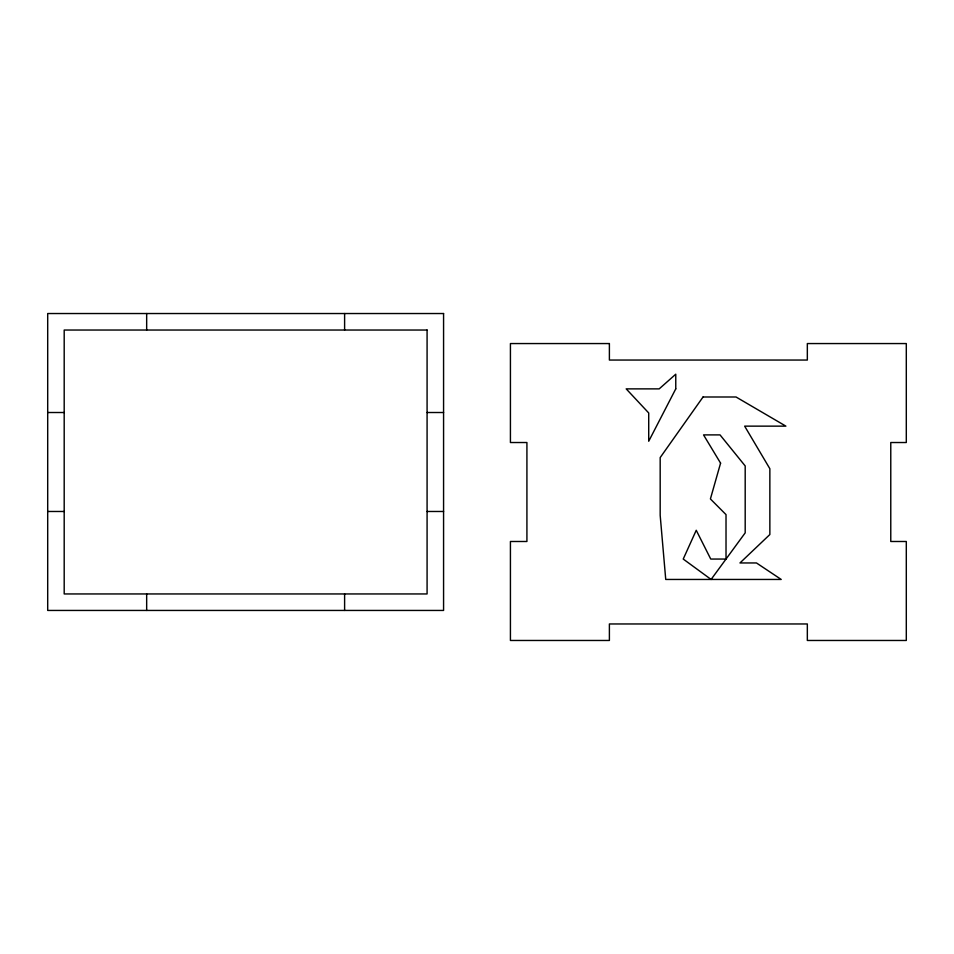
<?xml version="1.0" encoding="UTF-8"?>
<svg xmlns="http://www.w3.org/2000/svg" width="954" height="954" viewBox="0 0 954 954"><rect width="100%" height="100%" fill="white"/><g stroke="black" fill="none" stroke-linecap="round" stroke-linejoin="round"><path stroke-width="1.43" d="M47.7 412.51L64.192 412.51M427.082 412.51L443.574 412.51M47.7 511.475L64.192 511.475M427.082 511.475L443.574 511.475M344.609 313.532L344.609 330.036M344.609 593.948L344.609 610.441M146.666 313.532L146.666 330.036M146.666 593.948L146.666 610.441M720.58 463.143L710.408 498.942L726.018 514.611L726.018 559.056L710.742 559.056L696.241 530.281L683.231 559.056L711.1 579.448L745.193 532.857L745.193 465.946L720.031 434.893L703.539 434.893L720.58 463.143M675.766 388.874L648.72 441.249L648.72 412.975L626.194 388.874L659.19 388.874L675.766 374.207L675.766 388.874M703.05 396.995L660.18 457.586L660.18 515.327L665.737 579.448L781.207 579.448L756.462 562.955L739.97 562.955L769.854 534.538L769.854 468.724L744.645 426.14L785.881 426.14L736.035 396.995L703.05 396.995M443.574 313.532L47.7 313.532L47.7 610.441L443.574 610.441L443.574 313.532M427.082 330.036L64.192 330.036L64.192 593.948L427.082 593.948L427.082 330.036M609.391 343.559L510.426 343.559L510.426 442.525L526.918 442.525L526.918 541.49L510.426 541.49L510.426 640.468L609.391 640.468L609.391 623.964L807.334 623.964L807.334 640.468L906.3 640.468L906.3 541.49L890.774 541.49L890.774 442.525L906.3 442.525L906.3 343.559L807.334 343.559L807.334 360.052L609.391 360.052L609.391 343.559"/></g></svg>
